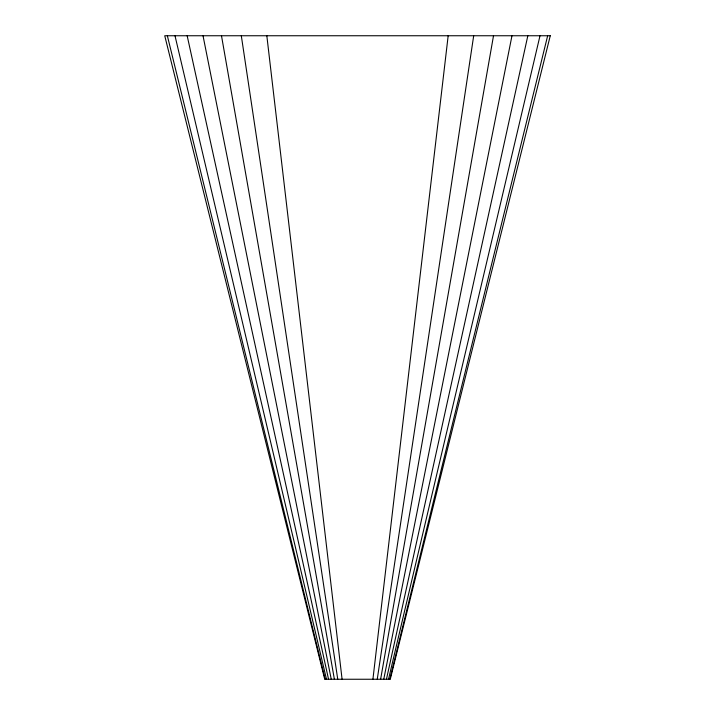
<?xml version="1.0" encoding="UTF-8"?>
<svg xmlns="http://www.w3.org/2000/svg" width="715" height="715" viewBox="0 0 715 715"><rect width="100%" height="100%" fill="white"/><g stroke="black" fill="none" stroke-linecap="round" stroke-linejoin="round"><path stroke-width="1.07" d="M372.917 679.25L448.171 35.75M377.252 679.25L473.688 35.75M380.621 679.25L493.511 35.75M383.758 679.25L511.976 35.75M386.457 679.25L527.831 35.75M388.522 679.25L540.004 35.75M389.827 679.25L547.654 35.75M167.346 35.75L325.173 679.25M174.996 35.75L326.478 679.25M187.169 35.75L328.543 679.25M203.024 35.75L331.242 679.25M221.489 35.75L334.379 679.25M241.312 35.75L337.748 679.25M266.829 35.75L342.083 679.25M550.264 35.75L390.265 679.25L324.735 679.25L164.736 35.75L550.264 35.75"/></g></svg>
